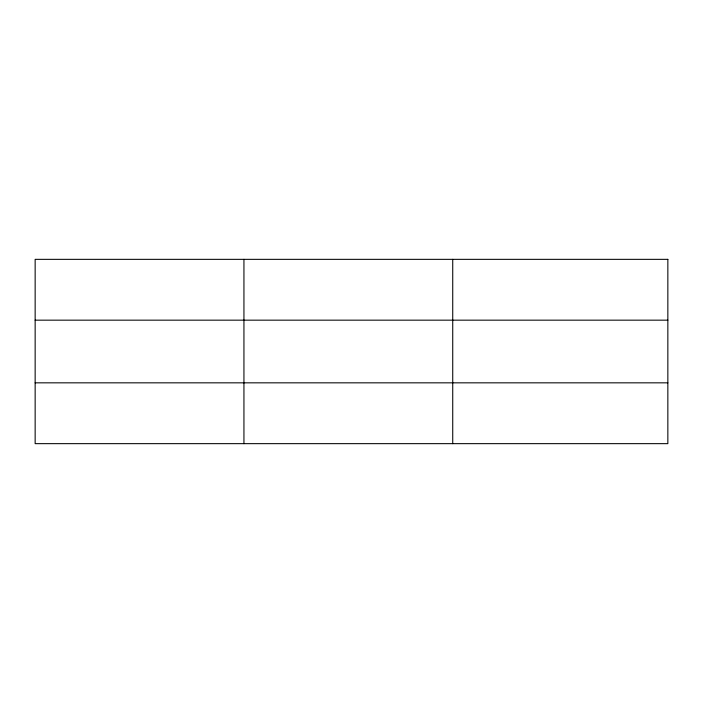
<?xml version="1.0" encoding="UTF-8"?>
<svg xmlns="http://www.w3.org/2000/svg" width="703" height="703" viewBox="0 0 703 703"><rect width="100%" height="100%" fill="white"/><g stroke="black" fill="none" stroke-linecap="round" stroke-linejoin="round"><path stroke-width="1.05" d="M243.941 259.345L243.941 443.655M452.732 259.345L452.732 443.655M35.15 320.164L667.85 320.164M35.15 382.836L667.85 382.836M667.85 259.345L667.85 443.655L35.15 443.655L35.15 259.345L667.85 259.345"/></g></svg>
